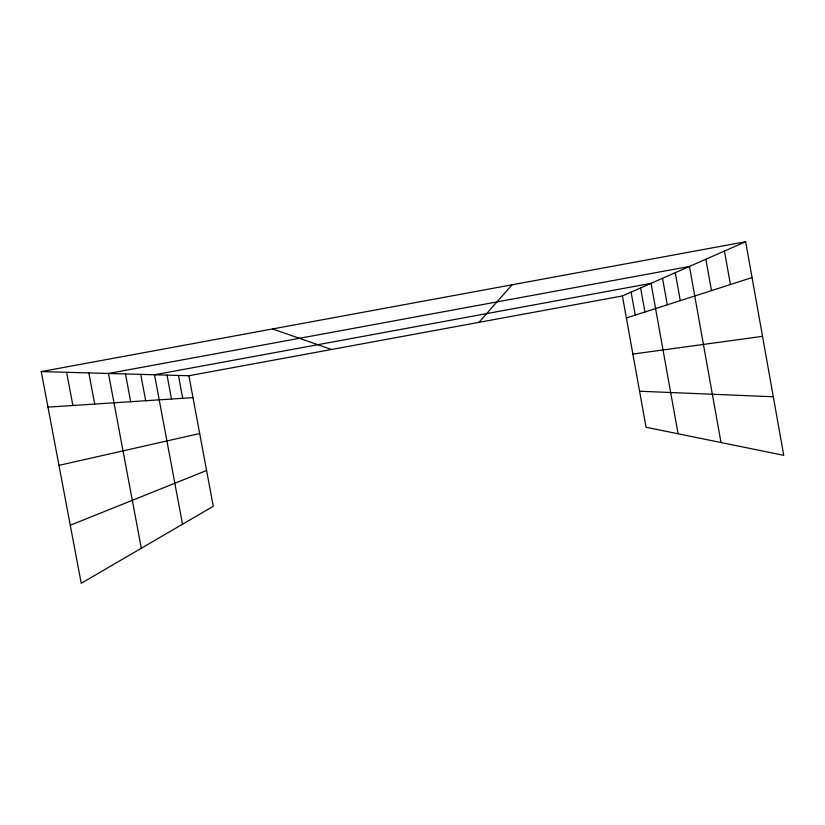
<?xml version="1.0" encoding="UTF-8"?>
<svg xmlns="http://www.w3.org/2000/svg" width="825" height="825" viewBox="0 0 825 825"><rect width="100%" height="100%" fill="white"/><g stroke="black" fill="none" stroke-linecap="round" stroke-linejoin="round"><path stroke-width="1.24" d="M478.923 322.348L512.088 284.79M622.401 295.948L745.666 241.725L783.75 455.328L646.068 427.257L622.401 295.948L188.894 375.736L41.25 371.59L81.232 583.275L213.283 506.313L188.894 375.736M70.269 525.247L206.59 470.487M626.371 317.965L752.06 277.582M58.957 465.362L199.691 433.537M41.25 371.59L745.666 241.725M632.878 354.069L762.537 336.342M47.963 407.127L192.988 397.629M639.581 391.225L773.314 396.773M272.59 328.948L331.537 349.48M140.735 374.385L145.674 400.733M125.472 373.952L130.68 401.713M141.322 548.254L108.477 373.478L689.452 266.454L721.009 442.53M88.842 372.931L94.7 404.064M66.619 372.302L72.868 405.498M178.447 375.437L182.717 398.3M167.032 375.117L171.507 399.042M182.511 524.246L154.523 374.767L651.049 283.346L678.088 433.785M705.86 259.236L711.48 290.627M675.273 272.693L680.285 300.64M662.537 278.293L667.301 304.817M640.613 287.935L644.944 312.005M631.104 292.122L635.25 315.119M724.443 251.058L730.424 284.532"/></g></svg>
